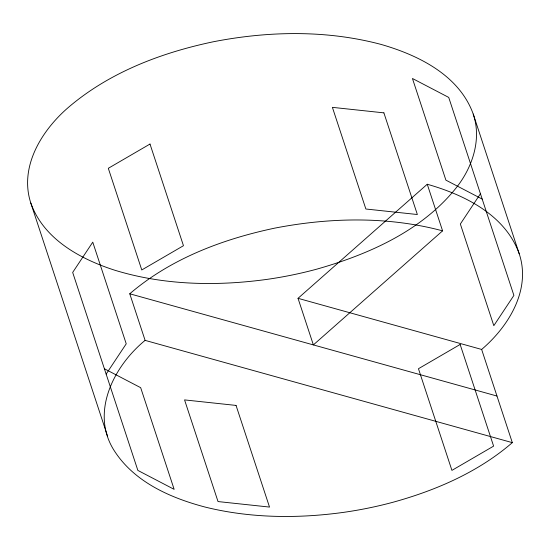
<?xml version="1.0" encoding="UTF-8"?>
<svg xmlns="http://www.w3.org/2000/svg" width="550" height="550" viewBox="0 0 550 550"><rect width="100%" height="100%" fill="white"/><g stroke="black" fill="none" stroke-linecap="round" stroke-linejoin="round"><path stroke-width="0.82" d="M106.15 374.089L126.232 343.819L92.764 242.158L72.676 272.429L137.858 470.408L174.144 489.342L140.676 387.681L104.39 368.754M480.432 193.744L460.35 224.015L493.817 325.676L513.899 295.398L448.724 97.419L412.438 78.485L445.906 180.146L482.192 199.079M512.318 442.64L145.104 340.374C113.438 366.307 89.279 413.854 115.149 452.052C135.369 482.508 170.906 498.039 205.088 507.059C250.367 518.279 297.798 518.719 343.839 512.325A403.411 353.169 17.4 0 0 393.491 502.116C436.356 490.222 478.418 471.976 512.318 442.64L481.642 349.449L298.031 298.32L427.254 184.25C464.502 194.831 505.374 214.94 519.234 253.818C531.259 289.953 508.42 326.638 481.642 349.449M427.254 184.25L442.592 230.849L313.369 344.912L298.031 298.32M145.104 340.374L129.759 293.782C170.713 258.658 222.681 239.099 274.911 228.099C330.117 217.415 387.984 216.205 442.592 230.849M129.759 293.782L496.98 396.041M519.234 253.818L473.22 114.036C459.202 75.226 418.454 55.193 381.232 44.468C326.611 29.892 268.757 30.979 213.551 41.724C161.287 52.662 109.402 72.339 68.399 107.401C41.718 130.343 18.975 166.863 30.807 203.039L107.504 436.006M30.807 203.039C43.539 239.085 80.286 259.105 114.668 270.188C163.866 285.285 216.446 286.337 267.142 279.359A403.411 353.169 17.4 0 0 316.793 269.149C369.146 254.251 422.696 230.484 457.132 186.663C472.725 166.478 481.745 139.026 473.22 114.036M149.999 144.045L108.309 168.3L141.776 269.961L183.466 245.706L149.999 144.045M460.144 344.465L418.454 368.72L451.921 470.381L493.611 446.126L460.144 344.465M383.893 112.86L332.399 107.353L365.874 209.007L417.361 214.521L383.893 112.86M236.046 405.419L184.559 399.905L218.027 501.566L269.521 507.072L236.046 405.419"/></g></svg>
